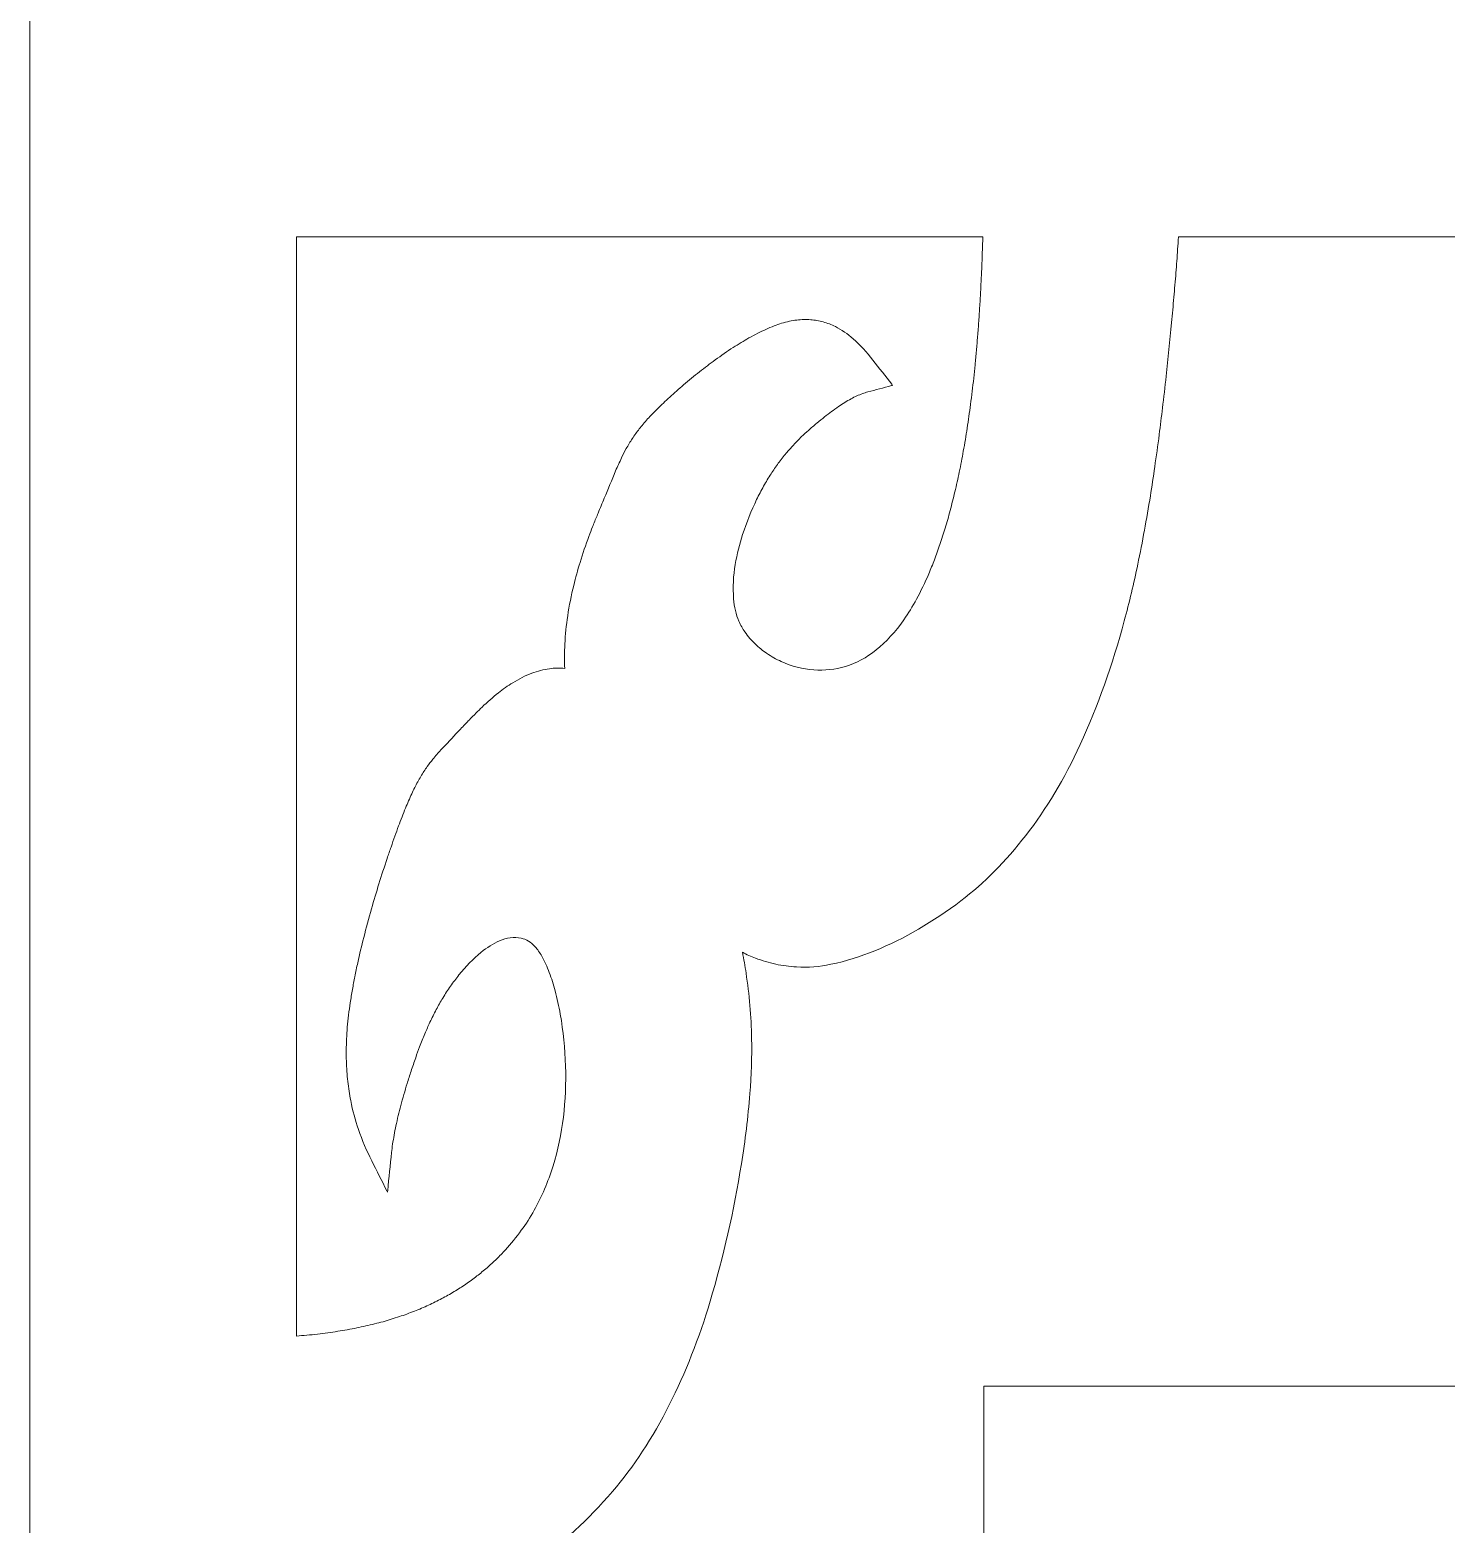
# Model space of a CAD drawing. Header units: centimetres. Extents: x 1.9 to 6.4, y -9.5 to 9.5.
# Drawn here: x 1.854 to 2.987, y 1.195 to 2.391 of the extents above; entities that cross this region are included whole.
import ezdxf

# ---------------------------------------------------------------- set-up
doc = ezdxf.new("R2010")
doc.units = ezdxf.units.CM
doc.header["$MEASUREMENT"] = 0
doc.layers.add('layer 1', color=7, linetype='Continuous')

msp = doc.modelspace()

# ---------------------------------------------------------------- linework, layer by layer
at = {"layer": 'layer 1', "color": 250, "lineweight": 9}
for points, knots in [([(6.38504, 9.5), (6.38504, 3.16667), (6.38504, -3.16666), (6.38504, -9.5), (6.38504, -9.5), (4.87466, -9.5), (3.36432, -9.5), (1.85394, -9.5), (1.85394, -9.5), (1.85394, -3.16666), (1.85394, 3.16667), (1.85394, 9.5), (1.85394, 9.5), (3.36432, 9.5), (4.87466, 9.5), (6.38504, 9.5)], [0, 0, 0, 0, 0.2, 0.2, 0.2, 0.2, 0.4, 0.4, 0.4, 0.4, 0.6, 0.6, 0.6, 0.6, 1, 1, 1, 1]), ([(6.38504, 9.5), (6.38504, 3.16667), (6.38504, -3.16666), (6.38504, -9.5), (6.38504, -9.5), (4.87466, -9.5), (3.36432, -9.5), (1.85394, -9.5), (1.85394, -9.5), (1.85394, -3.16666), (1.85394, 3.16667), (1.85394, 9.5), (1.85394, 9.5), (3.36432, 9.5), (4.87466, 9.5), (6.38504, 9.5)], [0, 0, 0, 0, 0.2, 0.2, 0.2, 0.2, 0.4, 0.4, 0.4, 0.4, 0.6, 0.6, 0.6, 0.6, 1, 1, 1, 1]), ([(2.2817, 1.87976), (2.28149, 1.88628), (2.28149, 1.89284), (2.28185, 1.89924), (2.28185, 1.89924), (2.28221, 1.90691), (2.28299, 1.91437), (2.28413, 1.92183), (2.28413, 1.92183), (2.28536, 1.93013), (2.28697, 1.93819), (2.28892, 1.94619), (2.28892, 1.94619), (2.29036, 1.95238), (2.29213, 1.95852), (2.29398, 1.9645), (2.29398, 1.9645), (2.29614, 1.97166), (2.29856, 1.9786), (2.30111, 1.98543), (2.30111, 1.98543), (2.30204, 1.98802), (2.303, 1.99051), (2.30399, 1.99301), (2.30399, 1.99301), (2.30512, 1.99601), (2.30635, 1.9989), (2.30761, 2.00191), (2.30761, 2.00191), (2.30779, 2.00263), (2.30812, 2.00326), (2.30842, 2.00398), (2.30842, 2.00398), (2.31007, 2.00792), (2.31171, 2.01195), (2.31339, 2.01589), (2.31339, 2.01589), (2.31636, 2.02314), (2.31941, 2.03051), (2.32241, 2.03775), (2.32241, 2.03775), (2.32396, 2.04127), (2.32555, 2.04479), (2.3272, 2.04822), (2.3272, 2.04822), (2.32834, 2.0508), (2.32956, 2.05321), (2.33091, 2.05559), (2.33091, 2.05559), (2.33247, 2.05838), (2.33403, 2.06106), (2.33576, 2.06355), (2.33576, 2.06355), (2.33753, 2.06635), (2.33945, 2.06894), (2.34134, 2.07143), (2.34134, 2.07143), (2.34238, 2.07267), (2.3434, 2.07393), (2.34442, 2.07516), (2.34442, 2.07516), (2.34568, 2.07652), (2.34682, 2.07796), (2.34804, 2.07931), (2.34804, 2.07931), (2.34924, 2.08055), (2.35041, 2.0819), (2.35167, 2.08313), (2.35167, 2.08313), (2.35311, 2.08457), (2.3546, 2.08614), (2.3561, 2.08758), (2.3561, 2.08758), (2.35754, 2.08906), (2.3591, 2.09059), (2.36062, 2.09203), (2.36062, 2.09203), (2.3623, 2.0936), (2.36404, 2.09525), (2.36575, 2.09681), (2.36575, 2.09681), (2.36754, 2.09847), (2.36931, 2.10003), (2.37117, 2.10169), (2.37117, 2.10169), (2.37302, 2.10334), (2.37494, 2.10499), (2.37683, 2.10665), (2.37683, 2.10665), (2.38108, 2.11017), (2.3853, 2.11368), (2.38959, 2.11711), (2.38959, 2.11711), (2.39375, 2.12033), (2.39788, 2.12355), (2.40211, 2.12655), (2.40211, 2.12655), (2.40687, 2.13007), (2.41166, 2.13338), (2.41645, 2.13648), (2.41645, 2.13648), (2.42068, 2.13918), (2.42487, 2.14177), (2.42909, 2.14415), (2.42909, 2.14415), (2.43143, 2.1455), (2.43379, 2.14673), (2.4361, 2.14788), (2.4361, 2.14788), (2.43823, 2.14902), (2.44029, 2.14995), (2.44248, 2.15097), (2.44248, 2.15097), (2.44467, 2.15203), (2.44694, 2.15296), (2.44928, 2.1538), (2.44928, 2.1538), (2.45123, 2.15461), (2.45323, 2.15524), (2.45524, 2.15584), (2.45524, 2.15584), (2.45734, 2.15648), (2.45937, 2.15699), (2.46144, 2.15753), (2.46144, 2.15753), (2.46342, 2.15795), (2.46536, 2.15825), (2.46734, 2.15846), (2.46734, 2.15846), (2.4692, 2.15867), (2.47108, 2.15888), (2.473, 2.15888), (2.473, 2.15888), (2.4748, 2.15888), (2.47662, 2.15888), (2.47848, 2.15876), (2.47848, 2.15876), (2.48184, 2.15846), (2.48516, 2.15783), (2.48858, 2.15699), (2.48858, 2.15699), (2.49178, 2.15605), (2.49498, 2.15482), (2.49819, 2.15326), (2.49819, 2.15326), (2.50313, 2.15079), (2.50798, 2.14736), (2.51251, 2.14333), (2.51251, 2.14333), (2.51811, 2.13834), (2.52335, 2.13275), (2.52826, 2.12643), (2.52826, 2.12643), (2.53326, 2.12003), (2.53832, 2.11359), (2.54327, 2.10707), (2.54327, 2.10707), (2.5436, 2.10686), (2.54378, 2.10656), (2.54398, 2.10623), (2.54398, 2.10623), (2.54369, 2.10614), (2.54342, 2.10602), (2.54312, 2.10602), (2.54312, 2.10602), (2.53677, 2.10427), (2.53048, 2.10262), (2.52407, 2.10096), (2.52407, 2.10096), (2.52275, 2.10054), (2.5214, 2.10012), (2.52005, 2.09961), (2.52005, 2.09961), (2.5185, 2.0991), (2.51685, 2.09838), (2.51541, 2.09775), (2.51541, 2.09775), (2.51385, 2.09702), (2.51233, 2.0963), (2.51086, 2.09546), (2.51086, 2.09546), (2.50912, 2.09453), (2.50735, 2.09351), (2.50571, 2.09245), (2.50571, 2.09245), (2.504, 2.09143), (2.50235, 2.09029), (2.50071, 2.08924), (2.50071, 2.08924), (2.49882, 2.08788), (2.49693, 2.08656), (2.49504, 2.08521), (2.49504, 2.08521), (2.49322, 2.08385), (2.49142, 2.0825), (2.48962, 2.08106), (2.48962, 2.08106), (2.48756, 2.0794), (2.48549, 2.07775), (2.48342, 2.07609), (2.48342, 2.07609), (2.48115, 2.07411), (2.4789, 2.07216), (2.47662, 2.07017), (2.47662, 2.07017), (2.4748, 2.06852), (2.473, 2.06686), (2.47123, 2.06521), (2.47123, 2.06521), (2.46899, 2.06304), (2.4668, 2.06076), (2.46464, 2.05847), (2.46464, 2.05847), (2.4627, 2.0564), (2.46078, 2.05423), (2.45886, 2.05195), (2.45886, 2.05195), (2.45671, 2.04936), (2.45464, 2.04665), (2.45257, 2.04386), (2.45257, 2.04386), (2.45063, 2.04118), (2.44865, 2.03839), (2.44679, 2.03547), (2.44679, 2.03547), (2.44473, 2.03237), (2.44272, 2.02906), (2.4408, 2.02563), (2.4408, 2.02563), (2.43886, 2.02212), (2.437, 2.0186), (2.43523, 2.01487), (2.43523, 2.01487), (2.43101, 2.00606), (2.42718, 1.99665), (2.424, 1.98678), (2.424, 1.98678), (2.42151, 1.97923), (2.41957, 1.97124), (2.4181, 1.96297), (2.4181, 1.96297), (2.41657, 1.95394), (2.41615, 1.94462), (2.41681, 1.93539), (2.41681, 1.93539), (2.41729, 1.92898), (2.41873, 1.92288), (2.4211, 1.91759), (2.4211, 1.91759), (2.42244, 1.91449), (2.42403, 1.91157), (2.42586, 1.90899), (2.42586, 1.90899), (2.42837, 1.90535), (2.4311, 1.90213), (2.43406, 1.89936), (2.43406, 1.89936), (2.437, 1.89654), (2.44002, 1.89407), (2.4432, 1.89191), (2.4432, 1.89191), (2.447, 1.88929), (2.45093, 1.88713), (2.45488, 1.88535), (2.45488, 1.88535), (2.46342, 1.88153), (2.47207, 1.87925), (2.48091, 1.87865), (2.48091, 1.87865), (2.48941, 1.87801), (2.49798, 1.87895), (2.50634, 1.88141), (2.50634, 1.88141), (2.5149, 1.884), (2.52305, 1.88836), (2.53084, 1.89458), (2.53084, 1.89458), (2.53889, 1.90102), (2.54632, 1.90908), (2.55303, 1.91873), (2.55303, 1.91873), (2.55659, 1.9239), (2.55998, 1.92929), (2.56309, 1.93509), (2.56309, 1.93509), (2.5666, 1.94161), (2.56989, 1.94847), (2.57295, 1.95551), (2.57295, 1.95551), (2.57447, 1.95924), (2.57597, 1.96297), (2.57744, 1.96669), (2.57744, 1.96669), (2.57897, 1.97072), (2.58041, 1.97487), (2.58187, 1.97902), (2.58187, 1.97902), (2.58331, 1.98326), (2.58466, 1.98762), (2.58601, 1.99195), (2.58601, 1.99195), (2.58744, 1.99665), (2.58876, 2.00128), (2.59002, 2.00606), (2.59002, 2.00606), (2.59137, 2.01102), (2.5926, 2.01601), (2.59379, 2.02097), (2.59379, 2.02097), (2.59502, 2.02627), (2.59619, 2.03156), (2.59736, 2.03682), (2.59736, 2.03682), (2.59847, 2.04241), (2.59957, 2.04801), (2.60053, 2.0536), (2.60053, 2.0536), (2.60167, 2.05971), (2.60272, 2.06584), (2.60362, 2.07194), (2.60362, 2.07194), (2.60455, 2.07826), (2.6055, 2.08457), (2.60631, 2.09101), (2.60631, 2.09101), (2.60724, 2.09796), (2.60808, 2.1049), (2.60886, 2.11194), (2.60886, 2.11194), (2.60922, 2.11546), (2.60961, 2.1191), (2.60994, 2.12262), (2.60994, 2.12262), (2.61033, 2.12643), (2.61066, 2.13016), (2.61102, 2.13401), (2.61102, 2.13401), (2.61137, 2.13771), (2.61167, 2.14156), (2.61197, 2.14541), (2.61197, 2.14541), (2.6123, 2.14944), (2.6126, 2.15347), (2.61293, 2.15753), (2.61293, 2.15753), (2.61317, 2.16156), (2.61344, 2.16571), (2.61371, 2.16974), (2.61371, 2.16974), (2.61395, 2.17398), (2.61422, 2.17834), (2.61443, 2.18258), (2.61443, 2.18258), (2.61467, 2.18694), (2.61488, 2.1913), (2.61509, 2.19563), (2.61509, 2.19563), (2.6153, 2.2002), (2.61551, 2.20477), (2.6156, 2.20931), (2.6156, 2.20931), (2.61581, 2.21397), (2.61596, 2.21863), (2.61611, 2.22329), (2.61611, 2.22329), (2.61611, 2.22384), (2.61611, 2.22444), (2.61611, 2.22495), (2.61611, 2.22495), (2.43317, 2.22495), (2.25013, 2.22495), (2.06719, 2.22495), (2.06719, 2.22495), (2.06719, 1.93187), (2.06719, 1.63879), (2.06719, 1.34572), (2.06719, 1.34572), (2.06986, 1.34593), (2.07264, 1.34614), (2.07537, 1.34644), (2.07537, 1.34644), (2.07821, 1.34665), (2.08112, 1.34695), (2.08399, 1.34728), (2.08399, 1.34728), (2.08669, 1.34758), (2.08942, 1.348), (2.09214, 1.3483), (2.09214, 1.3483), (2.09484, 1.34872), (2.0975, 1.34903), (2.1002, 1.34954), (2.1002, 1.34954), (2.10271, 1.34987), (2.10526, 1.35038), (2.10784, 1.3508), (2.10784, 1.3508), (2.11035, 1.35122), (2.1129, 1.35173), (2.11535, 1.35224), (2.11535, 1.35224), (2.11778, 1.35275), (2.12021, 1.35318), (2.1226, 1.35381), (2.1226, 1.35381), (2.12497, 1.35432), (2.12733, 1.35483), (2.12967, 1.35546), (2.12967, 1.35546), (2.13189, 1.35606), (2.13413, 1.3566), (2.13641, 1.35721), (2.13641, 1.35721), (2.14075, 1.35844), (2.14512, 1.35979), (2.14953, 1.36126), (2.14953, 1.36126), (2.15348, 1.36259), (2.15746, 1.36406), (2.16145, 1.36559), (2.16145, 1.36559), (2.16525, 1.36707), (2.16909, 1.36872), (2.17283, 1.37047), (2.17283, 1.37047), (2.17633, 1.37212), (2.17987, 1.3738), (2.18337, 1.37567), (2.18337, 1.37567), (2.18667, 1.37741), (2.19008, 1.37928), (2.19332, 1.38126), (2.19332, 1.38126), (2.19646, 1.38322), (2.19958, 1.38517), (2.20266, 1.38725), (2.20266, 1.38725), (2.20566, 1.38932), (2.20853, 1.39152), (2.21153, 1.39377), (2.21153, 1.39377), (2.21422, 1.39585), (2.21689, 1.39804), (2.21958, 1.40033), (2.21958, 1.40033), (2.22216, 1.40258), (2.22474, 1.40496), (2.22731, 1.40745), (2.22731, 1.40745), (2.22971, 1.40974), (2.23195, 1.41212), (2.23429, 1.41461), (2.23429, 1.41461), (2.23872, 1.41948), (2.24301, 1.42466), (2.24702, 1.43037), (2.24702, 1.43037), (2.2507, 1.43533), (2.25415, 1.44071), (2.25735, 1.4464), (2.25735, 1.4464), (2.26334, 1.45707), (2.26837, 1.46898), (2.27242, 1.48185), (2.27242, 1.48185), (2.27634, 1.49427), (2.27907, 1.50732), (2.28065, 1.52091), (2.28065, 1.52091), (2.28227, 1.53436), (2.28284, 1.54795), (2.28242, 1.56163), (2.28242, 1.56163), (2.282, 1.5757), (2.28056, 1.5896), (2.2782, 1.60316), (2.2782, 1.60316), (2.27706, 1.60947), (2.27571, 1.61579), (2.27412, 1.6218), (2.27412, 1.6218), (2.27278, 1.62689), (2.27122, 1.63176), (2.26942, 1.63642), (2.26942, 1.63642), (2.26769, 1.64108), (2.26571, 1.64553), (2.26343, 1.64956), (2.26343, 1.64956), (2.26178, 1.65248), (2.26002, 1.65497), (2.25807, 1.65714), (2.25807, 1.65714), (2.25472, 1.66087), (2.25094, 1.66315), (2.24693, 1.66396), (2.24693, 1.66396), (2.24109, 1.66502), (2.23528, 1.66439), (2.22959, 1.66189), (2.22959, 1.66189), (2.22444, 1.6596), (2.21946, 1.65651), (2.21473, 1.65257), (2.21473, 1.65257), (2.20853, 1.6474), (2.20266, 1.64129), (2.19709, 1.63455), (2.19709, 1.63455), (2.19481, 1.63164), (2.1926, 1.62875), (2.19044, 1.62565), (2.19044, 1.62565), (2.18831, 1.62253), (2.18622, 1.61943), (2.18418, 1.61612), (2.18418, 1.61612), (2.18232, 1.61311), (2.18068, 1.60999), (2.17897, 1.60689), (2.17897, 1.60689), (2.17723, 1.60358), (2.17553, 1.60024), (2.17391, 1.59672), (2.17391, 1.59672), (2.17253, 1.59372), (2.17115, 1.59074), (2.16983, 1.58752), (2.16983, 1.58752), (2.1684, 1.58409), (2.16696, 1.58058), (2.16561, 1.57706), (2.16561, 1.57706), (2.16459, 1.57426), (2.16354, 1.57134), (2.16253, 1.56837), (2.16253, 1.56837), (2.16127, 1.56482), (2.16004, 1.56121), (2.15881, 1.55757), (2.15881, 1.55757), (2.15776, 1.55426), (2.15675, 1.55096), (2.1557, 1.54762), (2.1557, 1.54762), (2.15477, 1.54482), (2.15396, 1.54193), (2.15312, 1.53902), (2.15312, 1.53902), (2.15219, 1.53604), (2.15138, 1.533), (2.15061, 1.53003), (2.15061, 1.53003), (2.14989, 1.52732), (2.14923, 1.52473), (2.1486, 1.52203), (2.1486, 1.52203), (2.14791, 1.51926), (2.14731, 1.51655), (2.14674, 1.51376), (2.14674, 1.51376), (2.1462, 1.51135), (2.14569, 1.50898), (2.1453, 1.50648), (2.1453, 1.50648), (2.14489, 1.5041), (2.14447, 1.50164), (2.14405, 1.49914), (2.14405, 1.49914), (2.14375, 1.49698), (2.14354, 1.49478), (2.14327, 1.49262), (2.14327, 1.49262), (2.14219, 1.48245), (2.14117, 1.47232), (2.14012, 1.46215), (2.14012, 1.46215), (2.14003, 1.46173), (2.14003, 1.46122), (2.13991, 1.4608), (2.13991, 1.4608), (2.13976, 1.46113), (2.13955, 1.46152), (2.1394, 1.46194), (2.1394, 1.46194), (2.13539, 1.46991), (2.13135, 1.47791), (2.12733, 1.486), (2.12733, 1.486), (2.12335, 1.49385), (2.11979, 1.50215), (2.1167, 1.51105), (2.1167, 1.51105), (2.11413, 1.5183), (2.11206, 1.52609), (2.11053, 1.53406), (2.11053, 1.53406), (2.10954, 1.53902), (2.10876, 1.54422), (2.1082, 1.54939), (2.1082, 1.54939), (2.10763, 1.55468), (2.10721, 1.56016), (2.10706, 1.56554), (2.10706, 1.56554), (2.107, 1.56846), (2.10697, 1.57134), (2.107, 1.57426), (2.107, 1.57426), (2.107, 1.57727), (2.10712, 1.58037), (2.10721, 1.58337), (2.10721, 1.58337), (2.10742, 1.58647), (2.10763, 1.5896), (2.10784, 1.5927), (2.10784, 1.5927), (2.10814, 1.596), (2.10846, 1.59931), (2.10885, 1.60253), (2.10885, 1.60253), (2.10927, 1.60575), (2.10969, 1.60896), (2.11014, 1.61218), (2.11014, 1.61218), (2.11071, 1.61579), (2.11128, 1.61943), (2.11197, 1.62304), (2.11197, 1.62304), (2.11254, 1.62647), (2.1132, 1.62977), (2.11383, 1.6332), (2.11383, 1.6332), (2.11457, 1.63693), (2.11535, 1.64066), (2.11619, 1.6443), (2.11619, 1.6443), (2.11769, 1.65112), (2.11928, 1.65786), (2.12098, 1.66448), (2.12098, 1.66448), (2.12299, 1.67226), (2.12506, 1.67981), (2.12718, 1.68748), (2.12718, 1.68748), (2.12907, 1.69422), (2.13111, 1.70086), (2.13311, 1.70748), (2.13311, 1.70748), (2.13527, 1.7143), (2.13746, 1.72104), (2.1397, 1.72778), (2.1397, 1.72778), (2.14075, 1.7309), (2.14177, 1.73391), (2.14282, 1.73689), (2.14282, 1.73689), (2.14384, 1.7398), (2.14483, 1.74269), (2.14584, 1.74561), (2.14584, 1.74561), (2.14683, 1.74829), (2.14788, 1.75099), (2.14884, 1.75379), (2.14884, 1.75379), (2.14971, 1.75616), (2.15064, 1.75854), (2.15159, 1.76104), (2.15159, 1.76104), (2.15252, 1.76332), (2.15345, 1.7657), (2.15441, 1.7681), (2.15441, 1.7681), (2.15519, 1.76994), (2.15603, 1.77192), (2.15684, 1.77379), (2.15684, 1.77379), (2.15767, 1.77574), (2.15851, 1.7776), (2.15941, 1.77959), (2.15941, 1.77959), (2.16016, 1.78124), (2.16097, 1.7829), (2.16175, 1.78446), (2.16175, 1.78446), (2.16331, 1.78756), (2.16489, 1.79057), (2.16666, 1.79345), (2.16666, 1.79345), (2.16825, 1.79616), (2.16995, 1.79875), (2.17172, 1.80124), (2.17172, 1.80124), (2.17316, 1.80332), (2.17469, 1.80527), (2.17624, 1.80714), (2.17624, 1.80714), (2.17834, 1.80972), (2.18053, 1.81222), (2.18274, 1.81459), (2.18274, 1.81459), (2.1873, 1.81946), (2.19194, 1.82434), (2.19646, 1.82921), (2.19646, 1.82921), (2.19895, 1.83179), (2.20143, 1.8345), (2.20389, 1.83709), (2.20389, 1.83709), (2.20431, 1.83751), (2.20482, 1.83802), (2.20524, 1.83844), (2.20524, 1.83844), (2.20709, 1.84039), (2.20895, 1.84226), (2.21087, 1.84424), (2.21087, 1.84424), (2.2124, 1.84578), (2.21395, 1.84725), (2.21557, 1.84878), (2.21557, 1.84878), (2.21979, 1.85284), (2.22423, 1.85666), (2.22866, 1.86018), (2.22866, 1.86018), (2.23237, 1.86319), (2.23624, 1.86589), (2.2401, 1.86827), (2.2401, 1.86827), (2.24513, 1.87137), (2.25022, 1.87395), (2.25538, 1.87594), (2.25538, 1.87594), (2.26002, 1.87771), (2.26478, 1.87895), (2.26951, 1.87958), (2.26951, 1.87958), (2.27356, 1.88009), (2.27769, 1.88018), (2.2817, 1.87976)], [0, 0, 0, 0, 0.0053763, 0.0053763, 0.0053763, 0.0053763, 0.0107527, 0.0107527, 0.0107527, 0.0107527, 0.016129, 0.016129, 0.016129, 0.016129, 0.0215054, 0.0215054, 0.0215054, 0.0215054, 0.0268817, 0.0268817, 0.0268817, 0.0268817, 0.0322581, 0.0322581, 0.0322581, 0.0322581, 0.0376344, 0.0376344, 0.0376344, 0.0376344, 0.0430108, 0.0430108, 0.0430108, 0.0430108, 0.0483871, 0.0483871, 0.0483871, 0.0483871, 0.0537634, 0.0537634, 0.0537634, 0.0537634, 0.0591398, 0.0591398, 0.0591398, 0.0591398, 0.0645161, 0.0645161, 0.0645161, 0.0645161, 0.0698925, 0.0698925, 0.0698925, 0.0698925, 0.0752688, 0.0752688, 0.0752688, 0.0752688, 0.0806452, 0.0806452, 0.0806452, 0.0806452, 0.0860215, 0.0860215, 0.0860215, 0.0860215, 0.0913978, 0.0913978, 0.0913978, 0.0913978, 0.0967742, 0.0967742, 0.0967742, 0.0967742, 0.1021505, 0.1021505, 0.1021505, 0.1021505, 0.1075269, 0.1075269, 0.1075269, 0.1075269, 0.1129032, 0.1129032, 0.1129032, 0.1129032, 0.1182796, 0.1182796, 0.1182796, 0.1182796, 0.1236559, 0.1236559, 0.1236559, 0.1236559, 0.1290323, 0.1290323, 0.1290323, 0.1290323, 0.1344086, 0.1344086, 0.1344086, 0.1344086, 0.1397849, 0.1397849, 0.1397849, 0.1397849, 0.1451613, 0.1451613, 0.1451613, 0.1451613, 0.1505376, 0.1505376, 0.1505376, 0.1505376, 0.155914, 0.155914, 0.155914, 0.155914, 0.1612903, 0.1612903, 0.1612903, 0.1612903, 0.1666667, 0.1666667, 0.1666667, 0.1666667, 0.172043, 0.172043, 0.172043, 0.172043, 0.1774194, 0.1774194, 0.1774194, 0.1774194, 0.1827957, 0.1827957, 0.1827957, 0.1827957, 0.188172, 0.188172, 0.188172, 0.188172, 0.1935484, 0.1935484, 0.1935484, 0.1935484, 0.1989247, 0.1989247, 0.1989247, 0.1989247, 0.2043011, 0.2043011, 0.2043011, 0.2043011, 0.2096774, 0.2096774, 0.2096774, 0.2096774, 0.2150538, 0.2150538, 0.2150538, 0.2150538, 0.2204301, 0.2204301, 0.2204301, 0.2204301, 0.2258065, 0.2258065, 0.2258065, 0.2258065, 0.2311828, 0.2311828, 0.2311828, 0.2311828, 0.2365591, 0.2365591, 0.2365591, 0.2365591, 0.2419355, 0.2419355, 0.2419355, 0.2419355, 0.2473118, 0.2473118, 0.2473118, 0.2473118, 0.2526882, 0.2526882, 0.2526882, 0.2526882, 0.2580645, 0.2580645, 0.2580645, 0.2580645, 0.2634409, 0.2634409, 0.2634409, 0.2634409, 0.2688172, 0.2688172, 0.2688172, 0.2688172, 0.2741935, 0.2741935, 0.2741935, 0.2741935, 0.2795699, 0.2795699, 0.2795699, 0.2795699, 0.2849462, 0.2849462, 0.2849462, 0.2849462, 0.2903226, 0.2903226, 0.2903226, 0.2903226, 0.2956989, 0.2956989, 0.2956989, 0.2956989, 0.3010753, 0.3010753, 0.3010753, 0.3010753, 0.3064516, 0.3064516, 0.3064516, 0.3064516, 0.311828, 0.311828, 0.311828, 0.311828, 0.3172043, 0.3172043, 0.3172043, 0.3172043, 0.3225806, 0.3225806, 0.3225806, 0.3225806, 0.327957, 0.327957, 0.327957, 0.327957, 0.3333333, 0.3333333, 0.3333333, 0.3333333, 0.3387097, 0.3387097, 0.3387097, 0.3387097, 0.344086, 0.344086, 0.344086, 0.344086, 0.3494624, 0.3494624, 0.3494624, 0.3494624, 0.3548387, 0.3548387, 0.3548387, 0.3548387, 0.3602151, 0.3602151, 0.3602151, 0.3602151, 0.3655914, 0.3655914, 0.3655914, 0.3655914, 0.3709677, 0.3709677, 0.3709677, 0.3709677, 0.3763441, 0.3763441, 0.3763441, 0.3763441, 0.3817204, 0.3817204, 0.3817204, 0.3817204, 0.3870968, 0.3870968, 0.3870968, 0.3870968, 0.3924731, 0.3924731, 0.3924731, 0.3924731, 0.3978495, 0.3978495, 0.3978495, 0.3978495, 0.4032258, 0.4032258, 0.4032258, 0.4032258, 0.4086022, 0.4086022, 0.4086022, 0.4086022, 0.4139785, 0.4139785, 0.4139785, 0.4139785, 0.4193548, 0.4193548, 0.4193548, 0.4193548, 0.4247312, 0.4247312, 0.4247312, 0.4247312, 0.4301075, 0.4301075, 0.4301075, 0.4301075, 0.4354839, 0.4354839, 0.4354839, 0.4354839, 0.4408602, 0.4408602, 0.4408602, 0.4408602, 0.4462366, 0.4462366, 0.4462366, 0.4462366, 0.4516129, 0.4516129, 0.4516129, 0.4516129, 0.4569892, 0.4569892, 0.4569892, 0.4569892, 0.4623656, 0.4623656, 0.4623656, 0.4623656, 0.4677419, 0.4677419, 0.4677419, 0.4677419, 0.4731183, 0.4731183, 0.4731183, 0.4731183, 0.4784946, 0.4784946, 0.4784946, 0.4784946, 0.483871, 0.483871, 0.483871, 0.483871, 0.4892473, 0.4892473, 0.4892473, 0.4892473, 0.4946237, 0.4946237, 0.4946237, 0.4946237, 0.5, 0.5, 0.5, 0.5, 0.5053763, 0.5053763, 0.5053763, 0.5053763, 0.5107527, 0.5107527, 0.5107527, 0.5107527, 0.516129, 0.516129, 0.516129, 0.516129, 0.5215054, 0.5215054, 0.5215054, 0.5215054, 0.5268817, 0.5268817, 0.5268817, 0.5268817, 0.5322581, 0.5322581, 0.5322581, 0.5322581, 0.5376344, 0.5376344, 0.5376344, 0.5376344, 0.5430108, 0.5430108, 0.5430108, 0.5430108, 0.5483871, 0.5483871, 0.5483871, 0.5483871, 0.5537634, 0.5537634, 0.5537634, 0.5537634, 0.5591398, 0.5591398, 0.5591398, 0.5591398, 0.5645161, 0.5645161, 0.5645161, 0.5645161, 0.5698925, 0.5698925, 0.5698925, 0.5698925, 0.5752688, 0.5752688, 0.5752688, 0.5752688, 0.5806452, 0.5806452, 0.5806452, 0.5806452, 0.5860215, 0.5860215, 0.5860215, 0.5860215, 0.5913978, 0.5913978, 0.5913978, 0.5913978, 0.5967742, 0.5967742, 0.5967742, 0.5967742, 0.6021505, 0.6021505, 0.6021505, 0.6021505, 0.6075269, 0.6075269, 0.6075269, 0.6075269, 0.6129032, 0.6129032, 0.6129032, 0.6129032, 0.6182796, 0.6182796, 0.6182796, 0.6182796, 0.6236559, 0.6236559, 0.6236559, 0.6236559, 0.6290323, 0.6290323, 0.6290323, 0.6290323, 0.6344086, 0.6344086, 0.6344086, 0.6344086, 0.6397849, 0.6397849, 0.6397849, 0.6397849, 0.6451613, 0.6451613, 0.6451613, 0.6451613, 0.6505376, 0.6505376, 0.6505376, 0.6505376, 0.655914, 0.655914, 0.655914, 0.655914, 0.6612903, 0.6612903, 0.6612903, 0.6612903, 0.6666667, 0.6666667, 0.6666667, 0.6666667, 0.672043, 0.672043, 0.672043, 0.672043, 0.6774194, 0.6774194, 0.6774194, 0.6774194, 0.6827957, 0.6827957, 0.6827957, 0.6827957, 0.688172, 0.688172, 0.688172, 0.688172, 0.6935484, 0.6935484, 0.6935484, 0.6935484, 0.6989247, 0.6989247, 0.6989247, 0.6989247, 0.7043011, 0.7043011, 0.7043011, 0.7043011, 0.7096774, 0.7096774, 0.7096774, 0.7096774, 0.7150538, 0.7150538, 0.7150538, 0.7150538, 0.7204301, 0.7204301, 0.7204301, 0.7204301, 0.7258065, 0.7258065, 0.7258065, 0.7258065, 0.7311828, 0.7311828, 0.7311828, 0.7311828, 0.7365591, 0.7365591, 0.7365591, 0.7365591, 0.7419355, 0.7419355, 0.7419355, 0.7419355, 0.7473118, 0.7473118, 0.7473118, 0.7473118, 0.7526882, 0.7526882, 0.7526882, 0.7526882, 0.7580645, 0.7580645, 0.7580645, 0.7580645, 0.7634409, 0.7634409, 0.7634409, 0.7634409, 0.7688172, 0.7688172, 0.7688172, 0.7688172, 0.7741935, 0.7741935, 0.7741935, 0.7741935, 0.7795699, 0.7795699, 0.7795699, 0.7795699, 0.7849462, 0.7849462, 0.7849462, 0.7849462, 0.7903226, 0.7903226, 0.7903226, 0.7903226, 0.7956989, 0.7956989, 0.7956989, 0.7956989, 0.8010753, 0.8010753, 0.8010753, 0.8010753, 0.8064516, 0.8064516, 0.8064516, 0.8064516, 0.811828, 0.811828, 0.811828, 0.811828, 0.8172043, 0.8172043, 0.8172043, 0.8172043, 0.8225806, 0.8225806, 0.8225806, 0.8225806, 0.827957, 0.827957, 0.827957, 0.827957, 0.8333333, 0.8333333, 0.8333333, 0.8333333, 0.8387097, 0.8387097, 0.8387097, 0.8387097, 0.844086, 0.844086, 0.844086, 0.844086, 0.8494624, 0.8494624, 0.8494624, 0.8494624, 0.8548387, 0.8548387, 0.8548387, 0.8548387, 0.8602151, 0.8602151, 0.8602151, 0.8602151, 0.8655914, 0.8655914, 0.8655914, 0.8655914, 0.8709677, 0.8709677, 0.8709677, 0.8709677, 0.8763441, 0.8763441, 0.8763441, 0.8763441, 0.8817204, 0.8817204, 0.8817204, 0.8817204, 0.8870968, 0.8870968, 0.8870968, 0.8870968, 0.8924731, 0.8924731, 0.8924731, 0.8924731, 0.8978495, 0.8978495, 0.8978495, 0.8978495, 0.9032258, 0.9032258, 0.9032258, 0.9032258, 0.9086022, 0.9086022, 0.9086022, 0.9086022, 0.9139785, 0.9139785, 0.9139785, 0.9139785, 0.9193548, 0.9193548, 0.9193548, 0.9193548, 0.9247312, 0.9247312, 0.9247312, 0.9247312, 0.9301075, 0.9301075, 0.9301075, 0.9301075, 0.9354839, 0.9354839, 0.9354839, 0.9354839, 0.9408602, 0.9408602, 0.9408602, 0.9408602, 0.9462366, 0.9462366, 0.9462366, 0.9462366, 0.9516129, 0.9516129, 0.9516129, 0.9516129, 0.9569892, 0.9569892, 0.9569892, 0.9569892, 0.9623656, 0.9623656, 0.9623656, 0.9623656, 0.9677419, 0.9677419, 0.9677419, 0.9677419, 0.9731183, 0.9731183, 0.9731183, 0.9731183, 0.9784946, 0.9784946, 0.9784946, 0.9784946, 0.983871, 0.983871, 0.983871, 0.983871, 0.9892473, 0.9892473, 0.9892473, 0.9892473, 1, 1, 1, 1]), ([(3.32799, 2.22495), (3.14289, 2.22495), (2.95776, 2.22495), (2.77266, 2.22495), (2.77266, 2.22495), (2.77245, 2.22164), (2.77224, 2.21842), (2.77197, 2.21512), (2.77197, 2.21512), (2.77152, 2.2088), (2.7711, 2.20249), (2.7706, 2.19626), (2.7706, 2.19626), (2.77006, 2.18974), (2.76955, 2.18321), (2.76895, 2.17677), (2.76895, 2.17677), (2.76838, 2.16995), (2.76775, 2.16312), (2.76712, 2.15639), (2.76712, 2.15639), (2.76562, 2.14207), (2.76419, 2.12779), (2.76275, 2.11347), (2.76275, 2.11347), (2.76182, 2.10499), (2.76089, 2.09651), (2.75987, 2.08812), (2.75987, 2.08812), (2.75903, 2.08097), (2.75814, 2.07393), (2.75724, 2.06677), (2.75724, 2.06677), (2.75613, 2.05817), (2.7549, 2.04957), (2.75367, 2.04097), (2.75367, 2.04097), (2.75259, 2.03321), (2.7514, 2.02542), (2.75017, 2.01776), (2.75017, 2.01776), (2.7472, 1.99932), (2.74385, 1.9811), (2.7401, 1.96306), (2.7401, 1.96306), (2.7369, 1.94772), (2.73334, 1.93271), (2.72932, 1.91789), (2.72932, 1.91789), (2.71992, 1.88276), (2.70806, 1.84963), (2.69392, 1.81886), (2.69392, 1.81886), (2.68149, 1.79159), (2.6669, 1.76726), (2.65049, 1.74612), (2.65049, 1.74612), (2.6345, 1.72552), (2.61716, 1.70802), (2.59865, 1.69392), (2.59865, 1.69392), (2.57648, 1.67702), (2.55348, 1.66366), (2.52976, 1.65392), (2.52976, 1.65392), (2.5182, 1.64917), (2.50649, 1.64553), (2.49469, 1.64316), (2.49469, 1.64316), (2.48549, 1.64117), (2.47627, 1.64045), (2.46701, 1.64096), (2.46701, 1.64096), (2.4615, 1.64129), (2.45599, 1.64201), (2.45051, 1.64316), (2.45051, 1.64316), (2.44506, 1.64439), (2.43963, 1.64595), (2.4343, 1.64803), (2.4343, 1.64803), (2.4308, 1.64935), (2.42729, 1.65091), (2.42388, 1.65269), (2.42388, 1.65269), (2.42496, 1.64718), (2.42595, 1.64171), (2.42679, 1.63609), (2.42679, 1.63609), (2.42807, 1.62752), (2.42909, 1.61892), (2.42987, 1.6102), (2.42987, 1.6102), (2.43059, 1.60139), (2.43101, 1.5926), (2.43122, 1.58379), (2.43122, 1.58379), (2.43152, 1.56909), (2.4311, 1.55426), (2.42987, 1.53965), (2.42987, 1.53965), (2.42831, 1.52079), (2.42607, 1.50206), (2.4231, 1.4836), (2.4231, 1.4836), (2.41696, 1.44568), (2.40861, 1.4089), (2.39809, 1.37359), (2.39809, 1.37359), (2.38923, 1.34394), (2.37826, 1.31619), (2.36539, 1.29072), (2.36539, 1.29072), (2.35218, 1.26449), (2.3369, 1.24119), (2.31989, 1.22128), (2.31989, 1.22128), (2.30057, 1.1987), (2.27985, 1.17984), (2.25786, 1.16484), (2.25786, 1.16484), (2.24858, 1.1584), (2.23914, 1.15272), (2.22959, 1.14764), (2.22959, 1.14764), (2.21824, 1.14162), (2.20685, 1.13624), (2.19532, 1.13146), (2.19532, 1.13146), (2.19047, 1.1295), (2.18565, 1.12764), (2.1808, 1.12589), (2.1808, 1.12589), (2.17541, 1.12391), (2.17004, 1.12205), (2.16465, 1.12018), (2.16465, 1.12018), (2.16019, 1.11874), (2.15576, 1.11738), (2.15126, 1.11603), (2.15126, 1.11603), (2.14602, 1.11447), (2.14075, 1.11293), (2.13548, 1.11146), (2.13548, 1.11146), (2.12656, 1.10908), (2.11763, 1.10683), (2.10867, 1.10442), (2.10867, 1.10442), (2.10436, 1.1034), (2.10008, 1.10247), (2.09577, 1.10142), (2.09577, 1.10142), (2.09172, 1.1006), (2.08765, 1.09967), (2.08358, 1.09895), (2.08358, 1.09895), (2.07968, 1.09811), (2.07573, 1.09739), (2.07177, 1.09667), (2.07177, 1.09667), (2.07022, 1.09633), (2.06872, 1.09615), (2.06719, 1.09582), (2.06719, 1.09582), (2.06719, 0.77343), (2.06719, 0.45112), (2.06719, 0.12872), (2.06719, 0.12872), (2.25043, 0.12872), (2.43367, 0.12872), (2.61701, 0.12872), (2.61701, 0.12872), (2.61701, 0.43993), (2.61701, 0.75126), (2.61701, 1.06259), (2.61701, 1.06259), (2.61701, 1.12391), (2.61701, 1.18535), (2.61701, 1.24666), (2.61701, 1.24666), (2.61701, 1.26149), (2.61701, 1.27631), (2.61701, 1.29111), (2.61701, 1.29111), (2.61701, 1.29568), (2.61701, 1.30022), (2.61701, 1.30491), (2.61701, 1.30491), (2.61701, 1.30509), (2.61701, 1.3053), (2.61701, 1.30551), (2.61701, 1.30551), (2.61716, 1.30551), (2.61725, 1.30551), (2.6174, 1.30551), (2.6174, 1.30551), (2.62024, 1.30551), (2.62315, 1.30551), (2.62602, 1.30551), (2.62602, 1.30551), (2.86006, 1.30551), (3.09398, 1.30551), (3.32799, 1.30551), (3.32799, 1.30551), (3.32799, 1.61197), (3.32799, 1.91852), (3.32799, 2.22495)], [0, 0, 0, 0, 0.0188679, 0.0188679, 0.0188679, 0.0188679, 0.0377358, 0.0377358, 0.0377358, 0.0377358, 0.0566038, 0.0566038, 0.0566038, 0.0566038, 0.0754717, 0.0754717, 0.0754717, 0.0754717, 0.0943396, 0.0943396, 0.0943396, 0.0943396, 0.1132075, 0.1132075, 0.1132075, 0.1132075, 0.1320755, 0.1320755, 0.1320755, 0.1320755, 0.1509434, 0.1509434, 0.1509434, 0.1509434, 0.1698113, 0.1698113, 0.1698113, 0.1698113, 0.1886792, 0.1886792, 0.1886792, 0.1886792, 0.2075472, 0.2075472, 0.2075472, 0.2075472, 0.2264151, 0.2264151, 0.2264151, 0.2264151, 0.245283, 0.245283, 0.245283, 0.245283, 0.2641509, 0.2641509, 0.2641509, 0.2641509, 0.2830189, 0.2830189, 0.2830189, 0.2830189, 0.3018868, 0.3018868, 0.3018868, 0.3018868, 0.3207547, 0.3207547, 0.3207547, 0.3207547, 0.3396226, 0.3396226, 0.3396226, 0.3396226, 0.3584906, 0.3584906, 0.3584906, 0.3584906, 0.3773585, 0.3773585, 0.3773585, 0.3773585, 0.3962264, 0.3962264, 0.3962264, 0.3962264, 0.4150943, 0.4150943, 0.4150943, 0.4150943, 0.4339623, 0.4339623, 0.4339623, 0.4339623, 0.4528302, 0.4528302, 0.4528302, 0.4528302, 0.4716981, 0.4716981, 0.4716981, 0.4716981, 0.490566, 0.490566, 0.490566, 0.490566, 0.509434, 0.509434, 0.509434, 0.509434, 0.5283019, 0.5283019, 0.5283019, 0.5283019, 0.5471698, 0.5471698, 0.5471698, 0.5471698, 0.5660377, 0.5660377, 0.5660377, 0.5660377, 0.5849057, 0.5849057, 0.5849057, 0.5849057, 0.6037736, 0.6037736, 0.6037736, 0.6037736, 0.6226415, 0.6226415, 0.6226415, 0.6226415, 0.6415094, 0.6415094, 0.6415094, 0.6415094, 0.6603774, 0.6603774, 0.6603774, 0.6603774, 0.6792453, 0.6792453, 0.6792453, 0.6792453, 0.6981132, 0.6981132, 0.6981132, 0.6981132, 0.7169811, 0.7169811, 0.7169811, 0.7169811, 0.7358491, 0.7358491, 0.7358491, 0.7358491, 0.754717, 0.754717, 0.754717, 0.754717, 0.7735849, 0.7735849, 0.7735849, 0.7735849, 0.7924528, 0.7924528, 0.7924528, 0.7924528, 0.8113208, 0.8113208, 0.8113208, 0.8113208, 0.8301887, 0.8301887, 0.8301887, 0.8301887, 0.8490566, 0.8490566, 0.8490566, 0.8490566, 0.8679245, 0.8679245, 0.8679245, 0.8679245, 0.8867925, 0.8867925, 0.8867925, 0.8867925, 0.9056604, 0.9056604, 0.9056604, 0.9056604, 0.9245283, 0.9245283, 0.9245283, 0.9245283, 0.9433962, 0.9433962, 0.9433962, 0.9433962, 0.9622642, 0.9622642, 0.9622642, 0.9622642, 1, 1, 1, 1])]:
    msp.add_open_spline(points, degree=3, knots=knots, dxfattribs=at)

doc.saveas('drawing.dxf')
